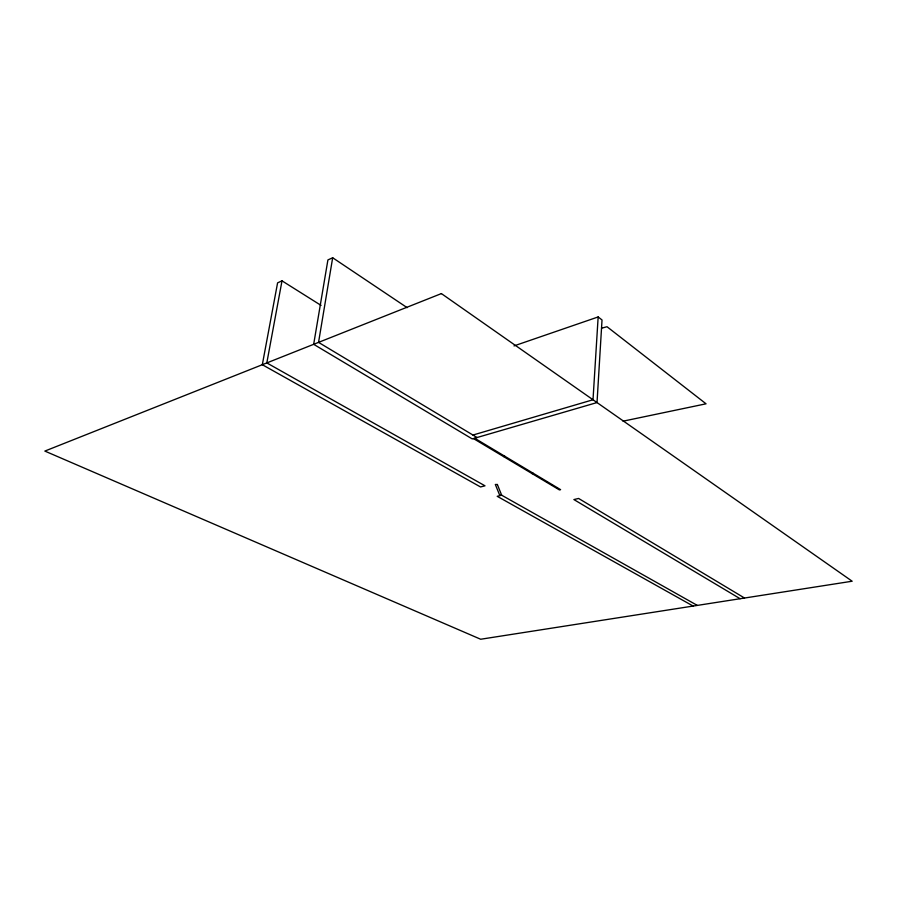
<?xml version="1.0" encoding="UTF-8"?>
<svg xmlns="http://www.w3.org/2000/svg" width="897" height="897" viewBox="0 0 897 897"><rect width="100%" height="100%" fill="white"/><g stroke="black" fill="none" stroke-linecap="round" stroke-linejoin="round"><path stroke-width="1.35" d="M514.003 345.906L598.153 316.944L593.007 399.759L472.943 435.045M407.148 307.66L332.675 257.753L318.547 342.374L477.069 437.523M282.006 280.839L266.813 362.915L484.985 485.815L480.534 486.959L262.316 364.709L277.588 282.858L282.006 280.839L321.07 305.406M332.675 257.753L327.91 259.928L313.67 344.313L472.259 438.925L597.021 402.562L602.022 319.96L598.153 316.944M503.553 456.551L504.753 456.225M601.663 328.179L607.011 326.721L706.04 403.807L623.034 421.186M532.168 473.65L533.356 473.336M693.134 606.058L497.218 496.31L501.658 495.2L697.305 605.408M473.459 438.577L559.403 489.919L560.58 489.639L474.67 438.218M740.115 598.714L573.901 499.562L578.61 498.452L744.521 598.03M441.391 293.588L44.85 451.079L480.68 639.247L852.15 581.222L441.391 293.588M497.353 484.492L495.323 484.47L499.674 495.178L501.658 495.2L497.353 484.492"/></g></svg>
